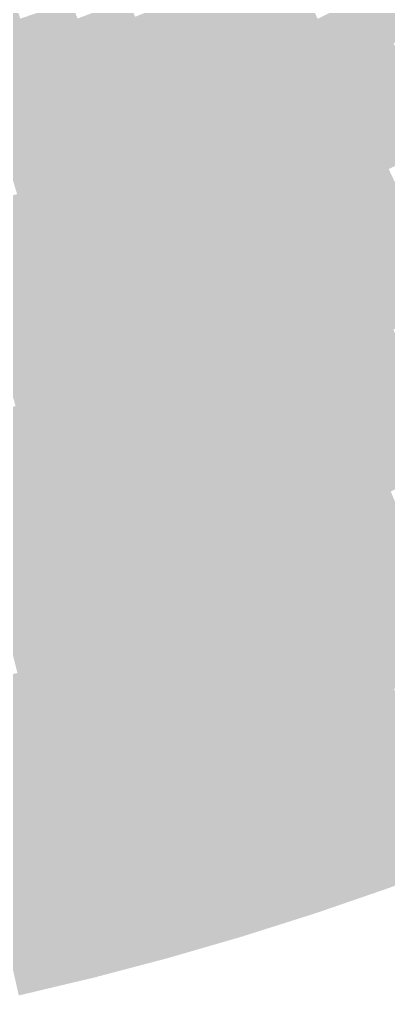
# Model space of a CAD drawing. Header units: inches. Extents: x -266 to 784, y -170 to 213.
# Drawn here: x 37.3 to 57.3, y -165.9 to -113 of the extents above; entities that cross this region are included whole.
import ezdxf

# ---------------------------------------------------------------- set-up
doc = ezdxf.new("R2010")
doc.units = ezdxf.units.IN
doc.header["$MEASUREMENT"] = 0

msp = doc.modelspace()

# ---------------------------------------------------------------- linework, layer by layer
at = {"color": 203, "true_color": 0xbf63c8}
msp.add_solid([(52.589276, -111.190683), (53.016832, -112.094672), (49.844682, -112.4478), (50.249923, -113.36201)], dxfattribs=at)
at = {"color": 203, "true_color": 0xb75dbb}
msp.add_solid([(59.395989, -111.122079), (59.867386, -112.004001), (56.651028, -112.546262), (57.100639, -113.439486)], dxfattribs=at)
at = {"color": 213, "true_color": 0xc46ad4}
msp.add_solid([(43.187404, -111.959136), (43.547299, -112.892129), (40.426782, -112.985288), (40.763672, -113.926832)], dxfattribs=at)
at = {"color": 213, "true_color": 0xc268d0}
msp.add_solid([(46.304695, -111.789423), (46.687379, -112.713303), (43.547299, -112.892129), (43.907194, -113.825121)], dxfattribs=at)
at = {"color": 213, "true_color": 0xc165cc}
msp.add_solid([(49.43944, -111.53359), (49.844682, -112.4478), (46.687379, -112.713303), (47.070062, -113.637183)], dxfattribs=at)
at = {"color": 203, "true_color": 0xb95fbf}
msp.add_solid([(56.201416, -111.653038), (56.651028, -112.546262), (53.444387, -112.998662), (53.871942, -113.902651)], dxfattribs=at)
at = {"color": 213, "true_color": 0xc66edd}
msp.add_solid([(37.014445, -112.044325), (37.328127, -112.993853), (34.253592, -112.91896), (34.543877, -113.8759)], dxfattribs=at)
at = {"color": 213, "true_color": 0xc56cd9}
msp.add_solid([(40.089893, -112.043744), (40.426782, -112.985288), (37.328127, -112.993853), (37.641809, -113.943382)], dxfattribs=at)
at = {"color": 203, "true_color": 0xbd63c8}
msp.add_solid([(49.844682, -112.4478), (50.249923, -113.36201), (47.070062, -113.637183), (47.452746, -114.561062)], dxfattribs=at)
at = {"color": 203, "true_color": 0xbb61c3}
msp.add_solid([(53.016832, -112.094672), (53.444387, -112.998662), (50.249923, -113.36201), (50.655164, -114.276219)], dxfattribs=at)
at = {"color": 203, "true_color": 0xb35bb6}
msp.add_solid([(59.867386, -112.004001), (60.338782, -112.885922), (57.100639, -113.439486), (57.55025, -114.332711)], dxfattribs=at)
at = {"color": 213, "true_color": 0xc26cd9}
msp.add_solid([(37.328127, -112.993853), (37.641809, -113.943382), (34.543877, -113.8759), (34.834161, -114.83284)], dxfattribs=at)
at = {"color": 213, "true_color": 0xc16ad4}
msp.add_solid([(40.426782, -112.985288), (40.763672, -113.926832), (37.641809, -113.943382), (37.955491, -114.89291)], dxfattribs=at)
at = {"color": 213, "true_color": 0xc068d0}
msp.add_solid([(43.547299, -112.892129), (43.907194, -113.825121), (40.763672, -113.926832), (41.100562, -114.868376)], dxfattribs=at)
at = {"color": 203, "true_color": 0xbe65cc}
msp.add_solid([(46.687379, -112.713303), (47.070062, -113.637183), (43.907194, -113.825121), (44.267089, -114.758114)], dxfattribs=at)
at = {"color": 203, "true_color": 0xb75fbf}
msp.add_solid([(53.444387, -112.998662), (53.871942, -113.902651), (50.655164, -114.276219), (51.060406, -115.190429)], dxfattribs=at)
at = {"color": 203, "true_color": 0xb55dbb}
msp.add_solid([(56.651028, -112.546262), (57.100639, -113.439486), (53.871942, -113.902651), (54.299497, -114.80664)], dxfattribs=at)
at = {"color": 203, "true_color": 0xb961c3}
msp.add_solid([(50.249923, -113.36201), (50.655164, -114.276219), (47.452746, -114.561062), (47.835429, -115.484942)], dxfattribs=at)
at = {"color": 203, "true_color": 0xb15bb6}
msp.add_solid([(57.100639, -113.439486), (57.55025, -114.332711), (54.299497, -114.80664), (54.727052, -115.71063)], dxfattribs=at)
at = {"color": 203, "true_color": 0xbf6ad4}
msp.add_solid([(37.641809, -113.943382), (37.955491, -114.89291), (34.834161, -114.83284), (35.124446, -115.789781)], dxfattribs=at)
at = {"color": 203, "true_color": 0xbd68d0}
msp.add_solid([(40.763672, -113.926832), (41.100562, -114.868376), (37.955491, -114.89291), (38.269172, -115.842438)], dxfattribs=at)
at = {"color": 203, "true_color": 0xbc65cc}
msp.add_solid([(43.907194, -113.825121), (44.267089, -114.758114), (41.100562, -114.868376), (41.437452, -115.80992)], dxfattribs=at)
at = {"color": 203, "true_color": 0xba63c8}
msp.add_solid([(47.070062, -113.637183), (47.452746, -114.561062), (44.267089, -114.758114), (44.626985, -115.691107)], dxfattribs=at)
at = {"color": 203, "true_color": 0xb35dbb}
msp.add_solid([(53.871942, -113.902651), (54.299497, -114.80664), (51.060406, -115.190429), (51.465647, -116.104639)], dxfattribs=at)
at = {"color": 203, "true_color": 0xb661c3}
msp.add_solid([(47.452746, -114.561062), (47.835429, -115.484942), (44.626985, -115.691107), (44.98688, -116.6241)], dxfattribs=at)
at = {"color": 203, "true_color": 0xb55fbf}
msp.add_solid([(50.655164, -114.276219), (51.060406, -115.190429), (47.835429, -115.484942), (48.218112, -116.408821)], dxfattribs=at)
at = {"color": 203, "true_color": 0xad59b2}
msp.add_solid([(57.55025, -114.332711), (57.999862, -115.225935), (54.727052, -115.71063), (55.154607, -116.614619)], dxfattribs=at)
at = {"color": 203, "true_color": 0xbb68d0}
msp.add_solid([(37.955491, -114.89291), (38.269172, -115.842438), (35.124446, -115.789781), (35.414731, -116.746721)], dxfattribs=at)
at = {"color": 203, "true_color": 0xb965cc}
msp.add_solid([(41.100562, -114.868376), (41.437452, -115.80992), (38.269172, -115.842438), (38.582854, -116.791966)], dxfattribs=at)
at = {"color": 203, "true_color": 0xb863c8}
msp.add_solid([(44.267089, -114.758114), (44.626985, -115.691107), (41.437452, -115.80992), (41.774342, -116.751464)], dxfattribs=at)
at = {"color": 203, "true_color": 0xaf5bb6}
msp.add_solid([(54.299497, -114.80664), (54.727052, -115.71063), (51.465647, -116.104639), (51.870888, -117.018849)], dxfattribs=at)
at = {"color": 203, "true_color": 0xb461c3}
msp.add_solid([(44.626985, -115.691107), (44.98688, -116.6241), (41.774342, -116.751464), (42.111232, -117.693008)], dxfattribs=at)
at = {"color": 203, "true_color": 0xb25fbf}
msp.add_solid([(47.835429, -115.484942), (48.218112, -116.408821), (44.98688, -116.6241), (45.346775, -117.557093)], dxfattribs=at)
at = {"color": 203, "true_color": 0xb05dbb}
msp.add_solid([(51.060406, -115.190429), (51.465647, -116.104639), (48.218112, -116.408821), (48.600796, -117.332701)], dxfattribs=at)
at = {"color": 215, "true_color": 0xa856ae}
msp.add_solid([(57.999862, -115.225935), (58.449473, -116.119159), (55.154607, -116.614619), (55.582162, -117.518608)], dxfattribs=at)
at = {"color": 203, "true_color": 0xb765cc}
msp.add_solid([(38.269172, -115.842438), (38.582854, -116.791966), (35.414731, -116.746721), (35.705015, -117.703661)], dxfattribs=at)
at = {"color": 203, "true_color": 0xb663c8}
msp.add_solid([(41.437452, -115.80992), (41.774342, -116.751464), (38.582854, -116.791966), (38.896536, -117.741494)], dxfattribs=at)
at = {"color": 203, "true_color": 0xac5bb6}
msp.add_solid([(51.465647, -116.104639), (51.870888, -117.018849), (48.600796, -117.332701), (48.983479, -118.25658)], dxfattribs=at)
at = {"color": 203, "true_color": 0xaa59b2}
msp.add_solid([(54.727052, -115.71063), (55.154607, -116.614619), (51.870888, -117.018849), (52.276129, -117.933058)], dxfattribs=at)
at = {"color": 215, "true_color": 0xa454aa}
msp.add_solid([(58.449473, -116.119159), (58.899084, -117.012383), (55.582162, -117.518608), (56.009717, -118.422597)], dxfattribs=at)
at = {"color": 203, "true_color": 0xb261c3}
msp.add_solid([(41.774342, -116.751464), (42.111232, -117.693008), (38.896536, -117.741494), (39.210218, -118.691023)], dxfattribs=at)
at = {"color": 203, "true_color": 0xb05fbf}
msp.add_solid([(44.98688, -116.6241), (45.346775, -117.557093), (42.111232, -117.693008), (42.448122, -118.634552)], dxfattribs=at)
at = {"color": 203, "true_color": 0xae5dbb}
msp.add_solid([(48.218112, -116.408821), (48.600796, -117.332701), (45.346775, -117.557093), (45.70667, -118.490085)], dxfattribs=at)
at = {"color": 215, "true_color": 0xa656ae}
msp.add_solid([(55.154607, -116.614619), (55.582162, -117.518608), (52.276129, -117.933058), (52.681371, -118.847268)], dxfattribs=at)
at = {"color": 203, "true_color": 0xb363c8}
msp.add_solid([(38.582854, -116.791966), (38.896536, -117.741494), (35.705015, -117.703661), (35.9953, -118.660602)], dxfattribs=at)
at = {"color": 203, "true_color": 0xa859b2}
msp.add_solid([(51.870888, -117.018849), (52.276129, -117.933058), (48.983479, -118.25658), (49.366163, -119.18046)], dxfattribs=at)
at = {"color": 215, "true_color": 0xa052a5}
msp.add_solid([(58.899084, -117.012383), (59.348695, -117.905608), (56.009717, -118.422597), (56.437272, -119.326587)], dxfattribs=at)
at = {"color": 203, "true_color": 0xaf61c3}
msp.add_solid([(38.896536, -117.741494), (39.210218, -118.691023), (35.9953, -118.660602), (36.285585, -119.617542)], dxfattribs=at)
at = {"color": 203, "true_color": 0xae5fbf}
msp.add_solid([(42.111232, -117.693008), (42.448122, -118.634552), (39.210218, -118.691023), (39.523899, -119.640551)], dxfattribs=at)
at = {"color": 203, "true_color": 0xac5dbb}
msp.add_solid([(45.346775, -117.557093), (45.70667, -118.490085), (42.448122, -118.634552), (42.785011, -119.576096)], dxfattribs=at)
at = {"color": 203, "true_color": 0xaa5bb6}
msp.add_solid([(48.600796, -117.332701), (48.983479, -118.25658), (45.70667, -118.490085), (46.066565, -119.423078)], dxfattribs=at)
at = {"color": 215, "true_color": 0xa254aa}
msp.add_solid([(55.582162, -117.518608), (56.009717, -118.422597), (52.681371, -118.847268), (53.086612, -119.761478)], dxfattribs=at)
at = {"color": 215, "true_color": 0xa659b2}
msp.add_solid([(48.983479, -118.25658), (49.366163, -119.18046), (46.066565, -119.423078), (46.42646, -120.356071)], dxfattribs=at)
at = {"color": 215, "true_color": 0xa456ae}
msp.add_solid([(52.276129, -117.933058), (52.681371, -118.847268), (49.366163, -119.18046), (49.748846, -120.104339)], dxfattribs=at)
at = {"color": 215, "true_color": 0x9c50a1}
msp.add_solid([(59.348695, -117.905608), (59.798307, -118.798832), (56.437272, -119.326587), (56.864827, -120.230576)], dxfattribs=at)
at = {"color": 203, "true_color": 0xab5fbf}
msp.add_solid([(39.210218, -118.691023), (39.523899, -119.640551), (36.285585, -119.617542), (36.575869, -120.574482)], dxfattribs=at)
at = {"color": 203, "true_color": 0xaa5dbb}
msp.add_solid([(42.448122, -118.634552), (42.785011, -119.576096), (39.523899, -119.640551), (39.837581, -120.590079)], dxfattribs=at)
at = {"color": 203, "true_color": 0xa85bb6}
msp.add_solid([(45.70667, -118.490085), (46.066565, -119.423078), (42.785011, -119.576096), (43.121901, -120.51764)], dxfattribs=at)
at = {"color": 215, "true_color": 0xa054aa}
msp.add_solid([(52.681371, -118.847268), (53.086612, -119.761478), (49.748846, -120.104339), (50.13153, -121.028219)], dxfattribs=at)
at = {"color": 215, "true_color": 0x9e52a5}
msp.add_solid([(56.009717, -118.422597), (56.437272, -119.326587), (53.086612, -119.761478), (53.491853, -120.675688)], dxfattribs=at)
at = {"color": 215, "true_color": 0x984e9d}
msp.add_solid([(59.798307, -118.798832), (60.247918, -119.692056), (56.864827, -120.230576), (57.292383, -121.134565)], dxfattribs=at)
at = {"color": 215, "true_color": 0xa256ae}
msp.add_solid([(49.366163, -119.18046), (49.748846, -120.104339), (46.42646, -120.356071), (46.786355, -121.289064)], dxfattribs=at)
at = {"color": 215, "true_color": 0x9a50a1}
msp.add_solid([(56.437272, -119.326587), (56.864827, -120.230576), (53.491853, -120.675688), (53.897095, -121.589898)], dxfattribs=at)
at = {"color": 203, "true_color": 0xa85dbb}
msp.add_solid([(39.523899, -119.640551), (39.837581, -120.590079), (36.575869, -120.574482), (36.866154, -121.531423)], dxfattribs=at)
at = {"color": 203, "true_color": 0xa65bb6}
msp.add_solid([(42.785011, -119.576096), (43.121901, -120.51764), (39.837581, -120.590079), (40.151263, -121.539607)], dxfattribs=at)
at = {"color": 215, "true_color": 0xa459b2}
msp.add_solid([(46.066565, -119.423078), (46.42646, -120.356071), (43.121901, -120.51764), (43.458791, -121.459184)], dxfattribs=at)
at = {"color": 215, "true_color": 0x9c52a5}
msp.add_solid([(53.086612, -119.761478), (53.491853, -120.675688), (50.13153, -121.028219), (50.514213, -121.952098)], dxfattribs=at)
at = {"color": 215, "true_color": 0xa056ae}
msp.add_solid([(46.42646, -120.356071), (46.786355, -121.289064), (43.458791, -121.459184), (43.795681, -122.400728)], dxfattribs=at)
at = {"color": 215, "true_color": 0x9e54aa}
msp.add_solid([(49.748846, -120.104339), (50.13153, -121.028219), (46.786355, -121.289064), (47.14625, -122.222057)], dxfattribs=at)
at = {"color": 215, "true_color": 0x964e9d}
msp.add_solid([(56.864827, -120.230576), (57.292383, -121.134565), (53.897095, -121.589898), (54.302336, -122.504107)], dxfattribs=at)
at = {"color": 193, "true_color": 0xa45bb6}
msp.add_solid([(39.837581, -120.590079), (40.151263, -121.539607), (36.866154, -121.531423), (37.156439, -122.488363)], dxfattribs=at)
at = {"color": 215, "true_color": 0xa259b2}
msp.add_solid([(43.121901, -120.51764), (43.458791, -121.459184), (40.151263, -121.539607), (40.464944, -122.489135)], dxfattribs=at)
at = {"color": 215, "true_color": 0x9850a1}
msp.add_solid([(53.491853, -120.675688), (53.897095, -121.589898), (50.514213, -121.952098), (50.896896, -122.875978)], dxfattribs=at)
at = {"color": 215, "true_color": 0x9e56ae}
msp.add_solid([(43.458791, -121.459184), (43.795681, -122.400728), (40.464944, -122.489135), (40.778626, -123.438663)], dxfattribs=at)
at = {"color": 215, "true_color": 0x9c54aa}
msp.add_solid([(46.786355, -121.289064), (47.14625, -122.222057), (43.795681, -122.400728), (44.132571, -123.342273)], dxfattribs=at)
at = {"color": 215, "true_color": 0x9a52a5}
msp.add_solid([(50.13153, -121.028219), (50.514213, -121.952098), (47.14625, -122.222057), (47.506145, -123.155049)], dxfattribs=at)
at = {"color": 215, "true_color": 0x924c99}
msp.add_solid([(57.292383, -121.134565), (57.719938, -122.038555), (54.302336, -122.504107), (54.707577, -123.418317)], dxfattribs=at)
at = {"color": 215, "true_color": 0xa059b2}
msp.add_solid([(40.151263, -121.539607), (40.464944, -122.489135), (37.156439, -122.488363), (37.446723, -123.445303)], dxfattribs=at)
at = {"color": 215, "true_color": 0x9650a1}
msp.add_solid([(50.514213, -121.952098), (50.896896, -122.875978), (47.506145, -123.155049), (47.86604, -124.088042)], dxfattribs=at)
at = {"color": 215, "true_color": 0x944e9d}
msp.add_solid([(53.897095, -121.589898), (54.302336, -122.504107), (50.896896, -122.875978), (51.27958, -123.799857)], dxfattribs=at)
at = {"color": 215, "true_color": 0x9e59b2}
msp.add_solid([(37.156439, -122.488363), (37.446723, -123.445303), (34.139233, -123.363336), (34.405946, -124.327112)], dxfattribs=at)
at = {"color": 215, "true_color": 0x9c56ae}
msp.add_solid([(40.464944, -122.489135), (40.778626, -123.438663), (37.446723, -123.445303), (37.737008, -124.402244)], dxfattribs=at)
at = {"color": 215, "true_color": 0x9a54aa}
msp.add_solid([(43.795681, -122.400728), (44.132571, -123.342273), (40.778626, -123.438663), (41.092308, -124.388192)], dxfattribs=at)
at = {"color": 215, "true_color": 0x9852a5}
msp.add_solid([(47.14625, -122.222057), (47.506145, -123.155049), (44.132571, -123.342273), (44.469461, -124.283817)], dxfattribs=at)
at = {"color": 215, "true_color": 0x904c99}
msp.add_solid([(54.302336, -122.504107), (54.707577, -123.418317), (51.27958, -123.799857), (51.662263, -124.723737)], dxfattribs=at)
at = {"color": 205, "true_color": 0x8e4a94}
msp.add_solid([(57.719938, -122.038555), (58.147493, -122.942544), (54.707577, -123.418317), (55.112819, -124.332527)], dxfattribs=at)
at = {"color": 215, "true_color": 0x924e9d}
msp.add_solid([(50.896896, -122.875978), (51.27958, -123.799857), (47.86604, -124.088042), (48.225935, -125.021035)], dxfattribs=at)
at = {"color": 205, "true_color": 0x8a4890}
msp.add_solid([(58.147493, -122.942544), (58.575048, -123.846533), (55.112819, -124.332527), (55.51806, -125.246737)], dxfattribs=at)
at = {"color": 215, "true_color": 0x9a56ae}
msp.add_solid([(37.446723, -123.445303), (37.737008, -124.402244), (34.405946, -124.327112), (34.672658, -125.290889)], dxfattribs=at)
at = {"color": 215, "true_color": 0x9854aa}
msp.add_solid([(40.778626, -123.438663), (41.092308, -124.388192), (37.737008, -124.402244), (38.027293, -125.359184)], dxfattribs=at)
at = {"color": 215, "true_color": 0x9652a5}
msp.add_solid([(44.132571, -123.342273), (44.469461, -124.283817), (41.092308, -124.388192), (41.40599, -125.33772)], dxfattribs=at)
at = {"color": 215, "true_color": 0x9450a1}
msp.add_solid([(47.506145, -123.155049), (47.86604, -124.088042), (44.469461, -124.283817), (44.80635, -125.225361)], dxfattribs=at)
at = {"color": 205, "true_color": 0x8c4a94}
msp.add_solid([(54.707577, -123.418317), (55.112819, -124.332527), (51.662263, -124.723737), (52.044947, -125.647616)], dxfattribs=at)
at = {"color": 215, "true_color": 0x914e9d}
msp.add_solid([(47.86604, -124.088042), (48.225935, -125.021035), (44.80635, -125.225361), (45.14324, -126.166905)], dxfattribs=at)
at = {"color": 205, "true_color": 0x8e4c99}
msp.add_solid([(51.27958, -123.799857), (51.662263, -124.723737), (48.225935, -125.021035), (48.58583, -125.954028)], dxfattribs=at)
at = {"color": 205, "true_color": 0x86458c}
msp.add_solid([(58.575048, -123.846533), (59.002603, -124.750522), (55.51806, -125.246737), (55.923301, -126.160946)], dxfattribs=at)
at = {"color": 215, "true_color": 0x9654aa}
msp.add_solid([(37.737008, -124.402244), (38.027293, -125.359184), (34.672658, -125.290889), (34.939371, -126.254665)], dxfattribs=at)
at = {"color": 215, "true_color": 0x9452a5}
msp.add_solid([(41.092308, -124.388192), (41.40599, -125.33772), (38.027293, -125.359184), (38.317577, -126.316124)], dxfattribs=at)
at = {"color": 215, "true_color": 0x9350a1}
msp.add_solid([(44.469461, -124.283817), (44.80635, -125.225361), (41.40599, -125.33772), (41.719671, -126.287248)], dxfattribs=at)
at = {"color": 205, "true_color": 0x884890}
msp.add_solid([(55.112819, -124.332527), (55.51806, -125.246737), (52.044947, -125.647616), (52.42763, -126.571496)], dxfattribs=at)
at = {"color": 205, "true_color": 0x8d4c99}
msp.add_solid([(48.225935, -125.021035), (48.58583, -125.954028), (45.14324, -126.166905), (45.48013, -127.108449)], dxfattribs=at)
at = {"color": 205, "true_color": 0x8a4a94}
msp.add_solid([(51.662263, -124.723737), (52.044947, -125.647616), (48.58583, -125.954028), (48.945725, -126.887021)], dxfattribs=at)
at = {"color": 217, "true_color": 0x824388}
msp.add_solid([(59.002603, -124.750522), (59.430158, -125.654512), (55.923301, -126.160946), (56.328543, -127.075156)], dxfattribs=at)
at = {"color": 215, "true_color": 0x9352a5}
msp.add_solid([(38.027293, -125.359184), (38.317577, -126.316124), (34.939371, -126.254665), (35.206084, -127.218441)], dxfattribs=at)
at = {"color": 215, "true_color": 0x9150a1}
msp.add_solid([(41.40599, -125.33772), (41.719671, -126.287248), (38.317577, -126.316124), (38.607862, -127.273065)], dxfattribs=at)
at = {"color": 205, "true_color": 0x8f4e9d}
msp.add_solid([(44.80635, -125.225361), (45.14324, -126.166905), (41.719671, -126.287248), (42.033353, -127.236776)], dxfattribs=at)
at = {"color": 205, "true_color": 0x864890}
msp.add_solid([(52.044947, -125.647616), (52.42763, -126.571496), (48.945725, -126.887021), (49.30562, -127.820013)], dxfattribs=at)
at = {"color": 205, "true_color": 0x84458c}
msp.add_solid([(55.51806, -125.246737), (55.923301, -126.160946), (52.42763, -126.571496), (52.810314, -127.495375)], dxfattribs=at)
at = {"color": 217, "true_color": 0x7e4183}
msp.add_solid([(59.430158, -125.654512), (59.857713, -126.558501), (56.328543, -127.075156), (56.733784, -127.989366)], dxfattribs=at)
at = {"color": 205, "true_color": 0x8b4c99}
msp.add_solid([(45.14324, -126.166905), (45.48013, -127.108449), (42.033353, -127.236776), (42.347035, -128.186304)], dxfattribs=at)
at = {"color": 205, "true_color": 0x894a94}
msp.add_solid([(48.58583, -125.954028), (48.945725, -126.887021), (45.48013, -127.108449), (45.81702, -128.049993)], dxfattribs=at)
at = {"color": 217, "true_color": 0x804388}
msp.add_solid([(55.923301, -126.160946), (56.328543, -127.075156), (52.810314, -127.495375), (53.192997, -128.419255)], dxfattribs=at)
at = {"color": 205, "true_color": 0x8f50a1}
msp.add_solid([(38.317577, -126.316124), (38.607862, -127.273065), (35.206084, -127.218441), (35.472797, -128.182217)], dxfattribs=at)
at = {"color": 205, "true_color": 0x8d4e9d}
msp.add_solid([(41.719671, -126.287248), (42.033353, -127.236776), (38.607862, -127.273065), (38.898147, -128.230005)], dxfattribs=at)
at = {"color": 217, "true_color": 0x82458c}
msp.add_solid([(52.42763, -126.571496), (52.810314, -127.495375), (49.30562, -127.820013), (49.665515, -128.753006)], dxfattribs=at)
at = {"color": 217, "true_color": 0x793f7f}
msp.add_solid([(59.857713, -126.558501), (60.285268, -127.46249), (56.733784, -127.989366), (57.139025, -128.903576)], dxfattribs=at)
at = {"color": 205, "true_color": 0x8b4e9d}
msp.add_solid([(38.607862, -127.273065), (38.898147, -128.230005), (35.472797, -128.182217), (35.739509, -129.145993)], dxfattribs=at)
at = {"color": 205, "true_color": 0x894c99}
msp.add_solid([(42.033353, -127.236776), (42.347035, -128.186304), (38.898147, -128.230005), (39.188431, -129.186945)], dxfattribs=at)
at = {"color": 205, "true_color": 0x874a94}
msp.add_solid([(45.48013, -127.108449), (45.81702, -128.049993), (42.347035, -128.186304), (42.660717, -129.135833)], dxfattribs=at)
at = {"color": 205, "true_color": 0x854890}
msp.add_solid([(48.945725, -126.887021), (49.30562, -127.820013), (45.81702, -128.049993), (46.15391, -128.991537)], dxfattribs=at)
at = {"color": 217, "true_color": 0x7c4183}
msp.add_solid([(56.328543, -127.075156), (56.733784, -127.989366), (53.192997, -128.419255), (53.575681, -129.343135)], dxfattribs=at)
at = {"color": 217, "true_color": 0x81458c}
msp.add_solid([(49.30562, -127.820013), (49.665515, -128.753006), (46.15391, -128.991537), (46.4908, -129.933081)], dxfattribs=at)
at = {"color": 217, "true_color": 0x7e4388}
msp.add_solid([(52.810314, -127.495375), (53.192997, -128.419255), (49.665515, -128.753006), (50.02541, -129.685999)], dxfattribs=at)
at = {"color": 207, "true_color": 0x753d7b}
msp.add_solid([(60.285268, -127.46249), (60.712823, -128.36648), (57.139025, -128.903576), (57.544267, -129.817785)], dxfattribs=at)
at = {"color": 205, "true_color": 0x874c99}
msp.add_solid([(38.898147, -128.230005), (39.188431, -129.186945), (35.739509, -129.145993), (36.006222, -130.109769)], dxfattribs=at)
at = {"color": 205, "true_color": 0x854a94}
msp.add_solid([(42.347035, -128.186304), (42.660717, -129.135833), (39.188431, -129.186945), (39.478716, -130.143886)], dxfattribs=at)
at = {"color": 205, "true_color": 0x834890}
msp.add_solid([(45.81702, -128.049993), (46.15391, -128.991537), (42.660717, -129.135833), (42.974398, -130.085361)], dxfattribs=at)
at = {"color": 217, "true_color": 0x783f7f}
msp.add_solid([(56.733784, -127.989366), (57.139025, -128.903576), (53.575681, -129.343135), (53.958364, -130.267014)], dxfattribs=at)
at = {"color": 217, "true_color": 0x7d4388}
msp.add_solid([(49.665515, -128.753006), (50.02541, -129.685999), (46.4908, -129.933081), (46.82769, -130.874625)], dxfattribs=at)
at = {"color": 217, "true_color": 0x7a4183}
msp.add_solid([(53.192997, -128.419255), (53.575681, -129.343135), (50.02541, -129.685999), (50.385305, -130.618992)], dxfattribs=at)
at = {"color": 207, "true_color": 0x743d7b}
msp.add_solid([(57.139025, -128.903576), (57.544267, -129.817785), (53.958364, -130.267014), (54.341047, -131.190894)], dxfattribs=at)
at = {"color": 205, "true_color": 0x834a94}
msp.add_solid([(39.188431, -129.186945), (39.478716, -130.143886), (36.006222, -130.109769), (36.272935, -131.073545)], dxfattribs=at)
at = {"color": 205, "true_color": 0x814890}
msp.add_solid([(42.660717, -129.135833), (42.974398, -130.085361), (39.478716, -130.143886), (39.769001, -131.100826)], dxfattribs=at)
at = {"color": 217, "true_color": 0x7f458c}
msp.add_solid([(46.15391, -128.991537), (46.4908, -129.933081), (42.974398, -130.085361), (43.28808, -131.034889)], dxfattribs=at)
at = {"color": 207, "true_color": 0x773f7f}
msp.add_solid([(53.575681, -129.343135), (53.958364, -130.267014), (50.385305, -130.618992), (50.7452, -131.551985)], dxfattribs=at)
at = {"color": 217, "true_color": 0x7b4388}
msp.add_solid([(46.4908, -129.933081), (46.82769, -130.874625), (43.28808, -131.034889), (43.601762, -131.984417)], dxfattribs=at)
at = {"color": 217, "true_color": 0x794183}
msp.add_solid([(50.02541, -129.685999), (50.385305, -130.618992), (46.82769, -130.874625), (47.164579, -131.816169)], dxfattribs=at)
at = {"color": 207, "true_color": 0x703b76}
msp.add_solid([(57.544267, -129.817785), (57.949508, -130.731995), (54.341047, -131.190894), (54.723731, -132.114773)], dxfattribs=at)
at = {"color": 205, "true_color": 0x804890}
msp.add_solid([(39.478716, -130.143886), (39.769001, -131.100826), (36.272935, -131.073545), (36.539648, -132.037321)], dxfattribs=at)
at = {"color": 217, "true_color": 0x7d458c}
msp.add_solid([(42.974398, -130.085361), (43.28808, -131.034889), (39.769001, -131.100826), (40.059285, -132.057766)], dxfattribs=at)
at = {"color": 207, "true_color": 0x733d7b}
msp.add_solid([(53.958364, -130.267014), (54.341047, -131.190894), (50.7452, -131.551985), (51.105095, -132.484977)], dxfattribs=at)
at = {"color": 207, "true_color": 0x774183}
msp.add_solid([(46.82769, -130.874625), (47.164579, -131.816169), (43.601762, -131.984417), (43.915444, -132.933945)], dxfattribs=at)
at = {"color": 207, "true_color": 0x753f7f}
msp.add_solid([(50.385305, -130.618992), (50.7452, -131.551985), (47.164579, -131.816169), (47.501469, -132.757713)], dxfattribs=at)
at = {"color": 207, "true_color": 0x6c3972}
msp.add_solid([(57.949508, -130.731995), (58.354749, -131.646205), (54.723731, -132.114773), (55.106414, -133.038653)], dxfattribs=at)
at = {"color": 217, "true_color": 0x7c458c}
msp.add_solid([(39.769001, -131.100826), (40.059285, -132.057766), (36.539648, -132.037321), (36.806361, -133.001097)], dxfattribs=at)
at = {"color": 217, "true_color": 0x7a4388}
msp.add_solid([(43.28808, -131.034889), (43.601762, -131.984417), (40.059285, -132.057766), (40.34957, -133.014707)], dxfattribs=at)
at = {"color": 207, "true_color": 0x6f3b76}
msp.add_solid([(54.341047, -131.190894), (54.723731, -132.114773), (51.105095, -132.484977), (51.46499, -133.41797)], dxfattribs=at)
at = {"color": 217, "true_color": 0x784388}
msp.add_solid([(40.059285, -132.057766), (40.34957, -133.014707), (36.806361, -133.001097), (37.073073, -133.964873)], dxfattribs=at)
at = {"color": 207, "true_color": 0x764183}
msp.add_solid([(43.601762, -131.984417), (43.915444, -132.933945), (40.34957, -133.014707), (40.639855, -133.971647)], dxfattribs=at)
at = {"color": 207, "true_color": 0x743f7f}
msp.add_solid([(47.164579, -131.816169), (47.501469, -132.757713), (43.915444, -132.933945), (44.229125, -133.883473)], dxfattribs=at)
at = {"color": 207, "true_color": 0x713d7b}
msp.add_solid([(50.7452, -131.551985), (51.105095, -132.484977), (47.501469, -132.757713), (47.838359, -133.699257)], dxfattribs=at)
at = {"color": 207, "true_color": 0x68366e}
msp.add_solid([(58.354749, -131.646205), (58.759991, -132.560415), (55.106414, -133.038653), (55.489098, -133.962532)], dxfattribs=at)
at = {"color": 207, "true_color": 0x6d3b76}
msp.add_solid([(51.105095, -132.484977), (51.46499, -133.41797), (47.838359, -133.699257), (48.175249, -134.640801)], dxfattribs=at)
at = {"color": 207, "true_color": 0x6b3972}
msp.add_solid([(54.723731, -132.114773), (55.106414, -133.038653), (51.46499, -133.41797), (51.824885, -134.350963)], dxfattribs=at)
at = {"color": 197, "true_color": 0x64346a}
msp.add_solid([(58.759991, -132.560415), (59.165232, -133.474624), (55.489098, -133.962532), (55.871781, -134.886412)], dxfattribs=at)
at = {"color": 207, "true_color": 0x744183}
msp.add_solid([(40.34957, -133.014707), (40.639855, -133.971647), (37.073073, -133.964873), (37.339786, -134.928649)], dxfattribs=at)
at = {"color": 207, "true_color": 0x723f7f}
msp.add_solid([(43.915444, -132.933945), (44.229125, -133.883473), (40.639855, -133.971647), (40.930139, -134.928587)], dxfattribs=at)
at = {"color": 207, "true_color": 0x703d7b}
msp.add_solid([(47.501469, -132.757713), (47.838359, -133.699257), (44.229125, -133.883473), (44.542807, -134.833002)], dxfattribs=at)
at = {"color": 197, "true_color": 0x67366e}
msp.add_solid([(55.106414, -133.038653), (55.489098, -133.962532), (51.824885, -134.350963), (52.18478, -135.283956)], dxfattribs=at)
at = {"color": 207, "true_color": 0x693972}
msp.add_solid([(51.46499, -133.41797), (51.824885, -134.350963), (48.175249, -134.640801), (48.512139, -135.582345)], dxfattribs=at)
at = {"color": 197, "true_color": 0x603265}
msp.add_solid([(59.165232, -133.474624), (59.570473, -134.388834), (55.871781, -134.886412), (56.254465, -135.810291)], dxfattribs=at)
at = {"color": 207, "true_color": 0x734183}
msp.add_solid([(37.073073, -133.964873), (37.339786, -134.928649), (33.774245, -134.834344), (34.017225, -135.804375)], dxfattribs=at)
at = {"color": 207, "true_color": 0x713f7f}
msp.add_solid([(40.639855, -133.971647), (40.930139, -134.928587), (37.339786, -134.928649), (37.606499, -135.892425)], dxfattribs=at)
at = {"color": 207, "true_color": 0x6e3d7b}
msp.add_solid([(44.229125, -133.883473), (44.542807, -134.833002), (40.930139, -134.928587), (41.220424, -135.885528)], dxfattribs=at)
at = {"color": 207, "true_color": 0x6c3b76}
msp.add_solid([(47.838359, -133.699257), (48.175249, -134.640801), (44.542807, -134.833002), (44.856489, -135.78253)], dxfattribs=at)
at = {"color": 197, "true_color": 0x63346a}
msp.add_solid([(55.489098, -133.962532), (55.871781, -134.886412), (52.18478, -135.283956), (52.544675, -136.216949)], dxfattribs=at)
at = {"color": 207, "true_color": 0x683972}
msp.add_solid([(48.175249, -134.640801), (48.512139, -135.582345), (44.856489, -135.78253), (45.170171, -136.732058)], dxfattribs=at)
at = {"color": 197, "true_color": 0x65366e}
msp.add_solid([(51.824885, -134.350963), (52.18478, -135.283956), (48.512139, -135.582345), (48.849029, -136.523889)], dxfattribs=at)
at = {"color": 219, "true_color": 0x5c3061}
msp.add_solid([(59.570473, -134.388834), (59.975714, -135.303044), (56.254465, -135.810291), (56.637148, -136.734171)], dxfattribs=at)
at = {"color": 207, "true_color": 0x6f3f7f}
msp.add_solid([(37.339786, -134.928649), (37.606499, -135.892425), (34.017225, -135.804375), (34.260205, -136.774407)], dxfattribs=at)
at = {"color": 207, "true_color": 0x6d3d7b}
msp.add_solid([(40.930139, -134.928587), (41.220424, -135.885528), (37.606499, -135.892425), (37.873212, -136.856201)], dxfattribs=at)
at = {"color": 207, "true_color": 0x6a3b76}
msp.add_solid([(44.542807, -134.833002), (44.856489, -135.78253), (41.220424, -135.885528), (41.510709, -136.842468)], dxfattribs=at)
at = {"color": 197, "true_color": 0x5f3265}
msp.add_solid([(55.871781, -134.886412), (56.254465, -135.810291), (52.544675, -136.216949), (52.90457, -137.149941)], dxfattribs=at)
at = {"color": 197, "true_color": 0x64366e}
msp.add_solid([(48.512139, -135.582345), (48.849029, -136.523889), (45.170171, -136.732058), (45.483852, -137.681586)], dxfattribs=at)
at = {"color": 197, "true_color": 0x61346a}
msp.add_solid([(52.18478, -135.283956), (52.544675, -136.216949), (48.849029, -136.523889), (49.185919, -137.465434)], dxfattribs=at)
at = {"color": 219, "true_color": 0x582e5d}
msp.add_solid([(59.975714, -135.303044), (60.380956, -136.217254), (56.637148, -136.734171), (57.019831, -137.65805)], dxfattribs=at)
at = {"color": 207, "true_color": 0x6b3d7b}
msp.add_solid([(37.606499, -135.892425), (37.873212, -136.856201), (34.260205, -136.774407), (34.503186, -137.744438)], dxfattribs=at)
at = {"color": 207, "true_color": 0x693b76}
msp.add_solid([(41.220424, -135.885528), (41.510709, -136.842468), (37.873212, -136.856201), (38.139924, -137.819977)], dxfattribs=at)
at = {"color": 197, "true_color": 0x663972}
msp.add_solid([(44.856489, -135.78253), (45.170171, -136.732058), (41.510709, -136.842468), (41.800994, -137.799408)], dxfattribs=at)
at = {"color": 197, "true_color": 0x5d3265}
msp.add_solid([(52.544675, -136.216949), (52.90457, -137.149941), (49.185919, -137.465434), (49.522808, -138.406978)], dxfattribs=at)
at = {"color": 219, "true_color": 0x5b3061}
msp.add_solid([(56.254465, -135.810291), (56.637148, -136.734171), (52.90457, -137.149941), (53.264465, -138.082934)], dxfattribs=at)
at = {"color": 219, "true_color": 0x542c59}
msp.add_solid([(60.380956, -136.217254), (60.786197, -137.131463), (57.019831, -137.65805), (57.402515, -138.58193)], dxfattribs=at)
at = {"color": 197, "true_color": 0x63366e}
msp.add_solid([(45.170171, -136.732058), (45.483852, -137.681586), (41.800994, -137.799408), (42.091278, -138.756349)], dxfattribs=at)
at = {"color": 197, "true_color": 0x60346a}
msp.add_solid([(48.849029, -136.523889), (49.185919, -137.465434), (45.483852, -137.681586), (45.797534, -138.631114)], dxfattribs=at)
at = {"color": 219, "true_color": 0x572e5d}
msp.add_solid([(56.637148, -136.734171), (57.019831, -137.65805), (53.264465, -138.082934), (53.62436, -139.015927)], dxfattribs=at)
at = {"color": 207, "true_color": 0x683b76}
msp.add_solid([(37.873212, -136.856201), (38.139924, -137.819977), (34.503186, -137.744438), (34.746166, -138.714469)], dxfattribs=at)
at = {"color": 197, "true_color": 0x653972}
msp.add_solid([(41.510709, -136.842468), (41.800994, -137.799408), (38.139924, -137.819977), (38.406637, -138.783753)], dxfattribs=at)
at = {"color": 219, "true_color": 0x593061}
msp.add_solid([(52.90457, -137.149941), (53.264465, -138.082934), (49.522808, -138.406978), (49.859698, -139.348522)], dxfattribs=at)
at = {"color": 197, "true_color": 0x643972}
msp.add_solid([(38.139924, -137.819977), (38.406637, -138.783753), (34.746166, -138.714469), (34.989146, -139.6845)], dxfattribs=at)
at = {"color": 197, "true_color": 0x61366e}
msp.add_solid([(41.800994, -137.799408), (42.091278, -138.756349), (38.406637, -138.783753), (38.67335, -139.74753)], dxfattribs=at)
at = {"color": 197, "true_color": 0x5f346a}
msp.add_solid([(45.483852, -137.681586), (45.797534, -138.631114), (42.091278, -138.756349), (42.381563, -139.713289)], dxfattribs=at)
at = {"color": 197, "true_color": 0x5c3265}
msp.add_solid([(49.185919, -137.465434), (49.522808, -138.406978), (45.797534, -138.631114), (46.111216, -139.580643)], dxfattribs=at)
at = {"color": 219, "true_color": 0x532c59}
msp.add_solid([(57.019831, -137.65805), (57.402515, -138.58193), (53.62436, -139.015927), (53.984255, -139.94892)], dxfattribs=at)
at = {"color": 219, "true_color": 0x583061}
msp.add_solid([(49.522808, -138.406978), (49.859698, -139.348522), (46.111216, -139.580643), (46.424898, -140.530171)], dxfattribs=at)
at = {"color": 219, "true_color": 0x562e5d}
msp.add_solid([(53.264465, -138.082934), (53.62436, -139.015927), (49.859698, -139.348522), (50.196588, -140.290066)], dxfattribs=at)
at = {"color": 197, "true_color": 0x60366e}
msp.add_solid([(38.406637, -138.783753), (38.67335, -139.74753), (34.989146, -139.6845), (35.232126, -140.654532)], dxfattribs=at)
at = {"color": 197, "true_color": 0x5e346a}
msp.add_solid([(42.091278, -138.756349), (42.381563, -139.713289), (38.67335, -139.74753), (38.940063, -140.711306)], dxfattribs=at)
at = {"color": 197, "true_color": 0x5b3265}
msp.add_solid([(45.797534, -138.631114), (46.111216, -139.580643), (42.381563, -139.713289), (42.671848, -140.670229)], dxfattribs=at)
at = {"color": 219, "true_color": 0x4f2a54}
msp.add_solid([(57.402515, -138.58193), (57.785198, -139.505809), (53.984255, -139.94892), (54.34415, -140.881913)], dxfattribs=at)
at = {"color": 219, "true_color": 0x542e5d}
msp.add_solid([(49.859698, -139.348522), (50.196588, -140.290066), (46.424898, -140.530171), (46.738579, -141.479699)], dxfattribs=at)
at = {"color": 219, "true_color": 0x522c59}
msp.add_solid([(53.62436, -139.015927), (53.984255, -139.94892), (50.196588, -140.290066), (50.533478, -141.23161)], dxfattribs=at)
at = {"color": 197, "true_color": 0x5c346a}
msp.add_solid([(38.67335, -139.74753), (38.940063, -140.711306), (35.232126, -140.654532), (35.475106, -141.624563)], dxfattribs=at)
at = {"color": 197, "true_color": 0x5a3265}
msp.add_solid([(42.381563, -139.713289), (42.671848, -140.670229), (38.940063, -140.711306), (39.206775, -141.675082)], dxfattribs=at)
at = {"color": 219, "true_color": 0x573061}
msp.add_solid([(46.111216, -139.580643), (46.424898, -140.530171), (42.671848, -140.670229), (42.962132, -141.62717)], dxfattribs=at)
at = {"color": 219, "true_color": 0x4e2a54}
msp.add_solid([(53.984255, -139.94892), (54.34415, -140.881913), (50.533478, -141.23161), (50.870368, -142.173154)], dxfattribs=at)
at = {"color": 219, "true_color": 0x4b2850}
msp.add_solid([(57.785198, -139.505809), (58.167882, -140.429689), (54.34415, -140.881913), (54.704046, -141.814905)], dxfattribs=at)
at = {"color": 219, "true_color": 0x512c59}
msp.add_solid([(50.196588, -140.290066), (50.533478, -141.23161), (46.738579, -141.479699), (47.052261, -142.429227)], dxfattribs=at)
at = {"color": 209, "true_color": 0x47254c}
msp.add_solid([(58.167882, -140.429689), (58.550565, -141.353568), (54.704046, -141.814905), (55.063941, -142.747898)], dxfattribs=at)
at = {"color": 197, "true_color": 0x593265}
msp.add_solid([(38.940063, -140.711306), (39.206775, -141.675082), (35.475106, -141.624563), (35.718086, -142.594594)], dxfattribs=at)
at = {"color": 219, "true_color": 0x563061}
msp.add_solid([(42.671848, -140.670229), (42.962132, -141.62717), (39.206775, -141.675082), (39.473488, -142.638858)], dxfattribs=at)
at = {"color": 219, "true_color": 0x532e5d}
msp.add_solid([(46.424898, -140.530171), (46.738579, -141.479699), (42.962132, -141.62717), (43.252417, -142.58411)], dxfattribs=at)
at = {"color": 219, "true_color": 0x4a2850}
msp.add_solid([(54.34415, -140.881913), (54.704046, -141.814905), (50.870368, -142.173154), (51.207258, -143.114698)], dxfattribs=at)
at = {"color": 219, "true_color": 0x4f2c59}
msp.add_solid([(46.738579, -141.479699), (47.052261, -142.429227), (43.252417, -142.58411), (43.542702, -143.54105)], dxfattribs=at)
at = {"color": 219, "true_color": 0x4d2a54}
msp.add_solid([(50.533478, -141.23161), (50.870368, -142.173154), (47.052261, -142.429227), (47.365943, -143.378755)], dxfattribs=at)
at = {"color": 209, "true_color": 0x432348}
msp.add_solid([(58.550565, -141.353568), (58.933249, -142.277448), (55.063941, -142.747898), (55.423836, -143.680891)], dxfattribs=at)
at = {"color": 219, "true_color": 0x553061}
msp.add_solid([(39.206775, -141.675082), (39.473488, -142.638858), (35.718086, -142.594594), (35.961067, -143.564625)], dxfattribs=at)
at = {"color": 219, "true_color": 0x522e5d}
msp.add_solid([(42.962132, -141.62717), (43.252417, -142.58411), (39.473488, -142.638858), (39.740201, -143.602634)], dxfattribs=at)
at = {"color": 209, "true_color": 0x46254c}
msp.add_solid([(54.704046, -141.814905), (55.063941, -142.747898), (51.207258, -143.114698), (51.544148, -144.056242)], dxfattribs=at)
at = {"color": 219, "true_color": 0x512e5d}
msp.add_solid([(39.473488, -142.638858), (39.740201, -143.602634), (35.961067, -143.564625), (36.204047, -144.534657)], dxfattribs=at)
at = {"color": 219, "true_color": 0x4e2c59}
msp.add_solid([(43.252417, -142.58411), (43.542702, -143.54105), (39.740201, -143.602634), (40.006914, -144.56641)], dxfattribs=at)
at = {"color": 219, "true_color": 0x4c2a54}
msp.add_solid([(47.052261, -142.429227), (47.365943, -143.378755), (43.542702, -143.54105), (43.832986, -144.497991)], dxfattribs=at)
at = {"color": 219, "true_color": 0x492850}
msp.add_solid([(50.870368, -142.173154), (51.207258, -143.114698), (47.365943, -143.378755), (47.679625, -144.328283)], dxfattribs=at)
at = {"color": 209, "true_color": 0x3f2143}
msp.add_solid([(58.933249, -142.277448), (59.315932, -143.201328), (55.423836, -143.680891), (55.783731, -144.613884)], dxfattribs=at)
at = {"color": 209, "true_color": 0x45254c}
msp.add_solid([(51.207258, -143.114698), (51.544148, -144.056242), (47.679625, -144.328283), (47.993306, -145.277812)], dxfattribs=at)
at = {"color": 209, "true_color": 0x422348}
msp.add_solid([(55.063941, -142.747898), (55.423836, -143.680891), (51.544148, -144.056242), (51.881037, -144.997786)], dxfattribs=at)
at = {"color": 219, "true_color": 0x4d2c59}
msp.add_solid([(39.740201, -143.602634), (40.006914, -144.56641), (36.204047, -144.534657), (36.447027, -145.504688)], dxfattribs=at)
at = {"color": 219, "true_color": 0x4b2a54}
msp.add_solid([(43.542702, -143.54105), (43.832986, -144.497991), (40.006914, -144.56641), (40.273626, -145.530186)], dxfattribs=at)
at = {"color": 219, "true_color": 0x482850}
msp.add_solid([(47.365943, -143.378755), (47.679625, -144.328283), (43.832986, -144.497991), (44.123271, -145.454931)], dxfattribs=at)
at = {"color": 209, "true_color": 0x3e2143}
msp.add_solid([(55.423836, -143.680891), (55.783731, -144.613884), (51.881037, -144.997786), (52.217927, -145.93933)], dxfattribs=at)
at = {"color": 199, "true_color": 0x3b1f3f}
msp.add_solid([(59.315932, -143.201328), (59.698615, -144.125207), (55.783731, -144.613884), (56.143626, -145.546877)], dxfattribs=at)
at = {"color": 209, "true_color": 0x412348}
msp.add_solid([(51.544148, -144.056242), (51.881037, -144.997786), (47.993306, -145.277812), (48.306988, -146.22734)], dxfattribs=at)
at = {"color": 199, "true_color": 0x371d3b}
msp.add_solid([(59.698615, -144.125207), (60.081299, -145.049087), (56.143626, -145.546877), (56.503521, -146.479869)], dxfattribs=at)
at = {"color": 219, "true_color": 0x4a2a54}
msp.add_solid([(40.006914, -144.56641), (40.273626, -145.530186), (36.447027, -145.504688), (36.690007, -146.474719)], dxfattribs=at)
at = {"color": 209, "true_color": 0x472850}
msp.add_solid([(43.832986, -144.497991), (44.123271, -145.454931), (40.273626, -145.530186), (40.540339, -146.493962)], dxfattribs=at)
at = {"color": 209, "true_color": 0x44254c}
msp.add_solid([(47.679625, -144.328283), (47.993306, -145.277812), (44.123271, -145.454931), (44.413556, -146.411871)], dxfattribs=at)
at = {"color": 199, "true_color": 0x3a1f3f}
msp.add_solid([(55.783731, -144.613884), (56.143626, -145.546877), (52.217927, -145.93933), (52.554817, -146.880874)], dxfattribs=at)
at = {"color": 209, "true_color": 0x402348}
msp.add_solid([(47.993306, -145.277812), (48.306988, -146.22734), (44.413556, -146.411871), (44.70384, -147.368812)], dxfattribs=at)
at = {"color": 199, "true_color": 0x3d2143}
msp.add_solid([(51.881037, -144.997786), (52.217927, -145.93933), (48.306988, -146.22734), (48.62067, -147.176868)], dxfattribs=at)
at = {"color": 250, "true_color": 0x331b36}
msp.add_solid([(60.081299, -145.049087), (60.463982, -145.972966), (56.503521, -146.479869), (56.863416, -147.412862)], dxfattribs=at)
at = {"color": 209, "true_color": 0x462850}
msp.add_solid([(40.273626, -145.530186), (40.540339, -146.493962), (36.690007, -146.474719), (36.932987, -147.44475)], dxfattribs=at)
at = {"color": 209, "true_color": 0x43254c}
msp.add_solid([(44.123271, -145.454931), (44.413556, -146.411871), (40.540339, -146.493962), (40.807052, -147.457738)], dxfattribs=at)
at = {"color": 199, "true_color": 0x361d3b}
msp.add_solid([(56.143626, -145.546877), (56.503521, -146.479869), (52.554817, -146.880874), (52.891707, -147.822418)], dxfattribs=at)
at = {"color": 199, "true_color": 0x3c2143}
for points in [[(48.306988, -146.22734), (48.62067, -147.176868), (44.70384, -147.368812), (44.994125, -148.325752)], [(44.70384, -147.368812), (44.994125, -148.325752), (41.073765, -148.421514), (41.340477, -149.38529)]]:
    msp.add_solid(points, dxfattribs=at)
at = {"color": 199, "true_color": 0x391f3f}
msp.add_solid([(52.217927, -145.93933), (52.554817, -146.880874), (48.62067, -147.176868), (48.934351, -148.126396)], dxfattribs=at)
at = {"color": 250, "true_color": 0x2f1932}
msp.add_solid([(60.463982, -145.972966), (60.846666, -146.896846), (56.863416, -147.412862), (57.223311, -148.345855)], dxfattribs=at)
at = {"color": 209, "true_color": 0x42254c}
msp.add_solid([(40.540339, -146.493962), (40.807052, -147.457738), (36.932987, -147.44475), (37.175968, -148.414782)], dxfattribs=at)
at = {"color": 209, "true_color": 0x3f2348}
msp.add_solid([(44.413556, -146.411871), (44.70384, -147.368812), (40.807052, -147.457738), (41.073765, -148.421514)], dxfattribs=at)
at = {"color": 250, "true_color": 0x321b36}
msp.add_solid([(56.503521, -146.479869), (56.863416, -147.412862), (52.891707, -147.822418), (53.228597, -148.763962)], dxfattribs=at)
at = {"color": 199, "true_color": 0x381f3f}
for points in [[(48.62067, -147.176868), (48.934351, -148.126396), (44.994125, -148.325752), (45.28441, -149.282692)], [(44.994125, -148.325752), (45.28441, -149.282692), (41.340477, -149.38529), (41.60719, -150.349066)]]:
    msp.add_solid(points, dxfattribs=at)
at = {"color": 199, "true_color": 0x351d3b}
for points in [[(52.554817, -146.880874), (52.891707, -147.822418), (48.934351, -148.126396), (49.248033, -149.075924)], [(48.934351, -148.126396), (49.248033, -149.075924), (45.28441, -149.282692), (45.574694, -150.239633)]]:
    msp.add_solid(points, dxfattribs=at)
at = {"color": 250, "true_color": 0x2b162e}
msp.add_solid([(60.846666, -146.896846), (61.229349, -147.820725), (57.223311, -148.345855), (57.583206, -149.278848)], dxfattribs=at)
at = {"color": 209, "true_color": 0x3e2348}
for points in [[(40.807052, -147.457738), (41.073765, -148.421514), (37.175968, -148.414782), (37.418948, -149.384813)], [(37.175968, -148.414782), (37.418948, -149.384813), (33.52249, -149.282426), (33.741591, -150.258128)]]:
    msp.add_solid(points, dxfattribs=at)
at = {"color": 250, "true_color": 0x311b36}
for points in [[(52.891707, -147.822418), (53.228597, -148.763962), (49.248033, -149.075924), (49.561715, -150.025453)], [(49.248033, -149.075924), (49.561715, -150.025453), (45.574694, -150.239633), (45.864979, -151.196573)]]:
    msp.add_solid(points, dxfattribs=at)
at = {"color": 250, "true_color": 0x2e1932}
for points in [[(56.863416, -147.412862), (57.223311, -148.345855), (53.228597, -148.763962), (53.565487, -149.705506)], [(53.228597, -148.763962), (53.565487, -149.705506), (49.561715, -150.025453), (49.875397, -150.974981)]]:
    msp.add_solid(points, dxfattribs=at)
at = {"color": 199, "true_color": 0x3b2143}
msp.add_solid([(41.073765, -148.421514), (41.340477, -149.38529), (37.418948, -149.384813), (37.661928, -150.354844)], dxfattribs=at)
at = {"color": 250, "true_color": 0x2a162e}
for points in [[(57.223311, -148.345855), (57.583206, -149.278848), (53.565487, -149.705506), (53.902377, -150.64705)], [(53.565487, -149.705506), (53.902377, -150.64705), (49.875397, -150.974981), (50.189078, -151.924509)]]:
    msp.add_solid(points, dxfattribs=at)
at = {"color": 199, "true_color": 0x3a2143}
msp.add_solid([(37.418948, -149.384813), (37.661928, -150.354844), (33.741591, -150.258128), (33.960692, -151.23383)], dxfattribs=at)
at = {"color": 199, "true_color": 0x371f3f}
msp.add_solid([(41.340477, -149.38529), (41.60719, -150.349066), (37.661928, -150.354844), (37.904908, -151.324876)], dxfattribs=at)
at = {"color": 189, "true_color": 0x341d3b}
msp.add_solid([(45.28441, -149.282692), (45.574694, -150.239633), (41.60719, -150.349066), (41.873903, -151.312842)], dxfattribs=at)
at = {"color": 250, "true_color": 0x26142a}
for points in [[(57.583206, -149.278848), (57.943101, -150.211841), (53.902377, -150.64705), (54.239266, -151.588595)], [(53.902377, -150.64705), (54.239266, -151.588595), (50.189078, -151.924509), (50.50276, -152.874037)]]:
    msp.add_solid(points, dxfattribs=at)
at = {"color": 250, "true_color": 0x2d1932}
msp.add_solid([(49.561715, -150.025453), (49.875397, -150.974981), (45.864979, -151.196573), (46.155264, -152.153513)], dxfattribs=at)
at = {"color": 199, "true_color": 0x361f3f}
msp.add_solid([(37.661928, -150.354844), (37.904908, -151.324876), (33.960692, -151.23383), (34.179793, -152.209532)], dxfattribs=at)
at = {"color": 189, "true_color": 0x331d3b}
for points in [[(41.60719, -150.349066), (41.873903, -151.312842), (37.904908, -151.324876), (38.147888, -152.294907)], [(37.904908, -151.324876), (38.147888, -152.294907), (34.179793, -152.209532), (34.398895, -153.185234)]]:
    msp.add_solid(points, dxfattribs=at)
at = {"color": 250, "true_color": 0x301b36}
for points in [[(45.574694, -150.239633), (45.864979, -151.196573), (41.873903, -151.312842), (42.140616, -152.276618)], [(41.873903, -151.312842), (42.140616, -152.276618), (38.147888, -152.294907), (38.390868, -153.264938)]]:
    msp.add_solid(points, dxfattribs=at)
at = {"color": 250, "true_color": 0x221225}
for points in [[(57.943101, -150.211841), (58.302996, -151.144833), (54.239266, -151.588595), (54.576156, -152.530139)], [(54.239266, -151.588595), (54.576156, -152.530139), (50.50276, -152.874037), (50.816442, -153.823565)]]:
    msp.add_solid(points, dxfattribs=at)
at = {"color": 250, "true_color": 0x29162e}
for points in [[(49.875397, -150.974981), (50.189078, -151.924509), (46.155264, -152.153513), (46.445548, -153.110454)], [(46.155264, -152.153513), (46.445548, -153.110454), (42.407328, -153.240394), (42.674041, -154.204171)]]:
    msp.add_solid(points, dxfattribs=at)
at = {"color": 250, "true_color": 0x2c1932}
for points in [[(45.864979, -151.196573), (46.155264, -152.153513), (42.140616, -152.276618), (42.407328, -153.240394)], [(42.140616, -152.276618), (42.407328, -153.240394), (38.390868, -153.264938), (38.633849, -154.234969)]]:
    msp.add_solid(points, dxfattribs=at)
at = {"color": 250, "true_color": 0x1e1021}
for points in [[(58.302996, -151.144833), (58.662891, -152.077826), (54.576156, -152.530139), (54.913046, -153.471683)], [(54.576156, -152.530139), (54.913046, -153.471683), (50.816442, -153.823565), (51.130124, -154.773093)], [(50.816442, -153.823565), (51.130124, -154.773093), (47.026118, -155.024334), (47.316402, -155.981275)]]:
    msp.add_solid(points, dxfattribs=at)
at = {"color": 250, "true_color": 0x25142a}
for points in [[(50.189078, -151.924509), (50.50276, -152.874037), (46.445548, -153.110454), (46.735833, -154.067394)], [(46.445548, -153.110454), (46.735833, -154.067394), (42.674041, -154.204171), (42.940754, -155.167947)]]:
    msp.add_solid(points, dxfattribs=at)
at = {"color": 250, "true_color": 0x1b0e1d}
msp.add_solid([(58.662891, -152.077826), (59.022786, -153.010819), (54.913046, -153.471683), (55.249936, -154.413227)], dxfattribs=at)
at = {"color": 250, "true_color": 0x2f1b36}
msp.add_solid([(38.147888, -152.294907), (38.390868, -153.264938), (34.398895, -153.185234), (34.617996, -154.160937)], dxfattribs=at)
at = {"color": 250, "true_color": 0x211225}
for points in [[(50.50276, -152.874037), (50.816442, -153.823565), (46.735833, -154.067394), (47.026118, -155.024334)], [(46.735833, -154.067394), (47.026118, -155.024334), (42.940754, -155.167947), (43.207467, -156.131723)], [(42.940754, -155.167947), (43.207467, -156.131723), (39.119809, -156.175032), (39.362789, -157.145063)]]:
    msp.add_solid(points, dxfattribs=at)
at = {"color": 188, "true_color": 0x170c19}
msp.add_solid([(59.022786, -153.010819), (59.382681, -153.943812), (55.249936, -154.413227), (55.586826, -155.354771)], dxfattribs=at)
at = {"color": 250, "true_color": 0x2b1932}
msp.add_solid([(38.390868, -153.264938), (38.633849, -154.234969), (34.617996, -154.160937), (34.837097, -155.136639)], dxfattribs=at)
at = {"color": 250, "true_color": 0x28162e}
for points in [[(42.407328, -153.240394), (42.674041, -154.204171), (38.633849, -154.234969), (38.876829, -155.205001)], [(38.633849, -154.234969), (38.876829, -155.205001), (34.837097, -155.136639), (35.056198, -156.112341)]]:
    msp.add_solid(points, dxfattribs=at)
at = {"color": 188, "true_color": 0x1a0e1d}
for points in [[(54.913046, -153.471683), (55.249936, -154.413227), (51.130124, -154.773093), (51.443805, -155.722622)], [(51.130124, -154.773093), (51.443805, -155.722622), (47.316402, -155.981275), (47.606687, -156.938215)]]:
    msp.add_solid(points, dxfattribs=at)
at = {"color": 250, "true_color": 0x24142a}
for points in [[(42.674041, -154.204171), (42.940754, -155.167947), (38.876829, -155.205001), (39.119809, -156.175032)], [(38.876829, -155.205001), (39.119809, -156.175032), (35.056198, -156.112341), (35.2753, -157.088043)]]:
    msp.add_solid(points, dxfattribs=at)
at = {"color": 188, "true_color": 0x130a14}
msp.add_solid([(59.382681, -153.943812), (59.742576, -154.876805), (55.586826, -155.354771), (55.923716, -156.296315)], dxfattribs=at)
at = {"color": 188, "true_color": 0x160c19}
for points in [[(55.249936, -154.413227), (55.586826, -155.354771), (51.443805, -155.722622), (51.757487, -156.67215)], [(51.443805, -155.722622), (51.757487, -156.67215), (47.606687, -156.938215), (47.896972, -157.895155)], [(47.606687, -156.938215), (47.896972, -157.895155), (43.740892, -158.059275), (44.007605, -159.023051)]]:
    msp.add_solid(points, dxfattribs=at)
at = {"color": 250, "true_color": 0x1d1021}
for points in [[(47.026118, -155.024334), (47.316402, -155.981275), (43.207467, -156.131723), (43.474179, -157.095499)], [(43.207467, -156.131723), (43.474179, -157.095499), (39.362789, -157.145063), (39.605769, -158.115094)]]:
    msp.add_solid(points, dxfattribs=at)
at = {"color": 188, "true_color": 0x0f0810}
for points in [[(59.742576, -154.876805), (60.102471, -155.809797), (55.923716, -156.296315), (56.260605, -157.237859)], [(55.923716, -156.296315), (56.260605, -157.237859), (52.071169, -157.621678), (52.384851, -158.571206)]]:
    msp.add_solid(points, dxfattribs=at)
at = {"color": 188, "true_color": 0x120a14}
for points in [[(55.586826, -155.354771), (55.923716, -156.296315), (51.757487, -156.67215), (52.071169, -157.621678)], [(51.757487, -156.67215), (52.071169, -157.621678), (47.896972, -157.895155), (48.187256, -158.852096)], [(47.896972, -157.895155), (48.187256, -158.852096), (44.007605, -159.023051), (44.274318, -159.986827)], [(44.007605, -159.023051), (44.274318, -159.986827), (40.09173, -160.055157), (40.33471, -161.025188)]]:
    msp.add_solid(points, dxfattribs=at)
at = {"color": 188, "true_color": 0x0b050c}
for points in [[(60.102471, -155.809797), (60.462366, -156.74279), (56.260605, -157.237859), (56.597495, -158.179403)], [(56.260605, -157.237859), (56.597495, -158.179403), (52.384851, -158.571206), (52.698532, -159.520734)]]:
    msp.add_solid(points, dxfattribs=at)
at = {"color": 250, "true_color": 0x201225}
msp.add_solid([(39.119809, -156.175032), (39.362789, -157.145063), (35.2753, -157.088043), (35.494401, -158.063745)], dxfattribs=at)
at = {"color": 188, "true_color": 0x190e1d}
for points in [[(47.316402, -155.981275), (47.606687, -156.938215), (43.474179, -157.095499), (43.740892, -158.059275)], [(43.474179, -157.095499), (43.740892, -158.059275), (39.605769, -158.115094), (39.848749, -159.085126)], [(39.605769, -158.115094), (39.848749, -159.085126), (35.713502, -159.039447), (35.932603, -160.015149)]]:
    msp.add_solid(points, dxfattribs=at)
at = {"color": 178, "true_color": 0x070308}
for points in [[(60.462366, -156.74279), (60.822261, -157.675783), (56.597495, -158.179403), (56.934385, -159.120947)], [(56.597495, -158.179403), (56.934385, -159.120947), (52.698532, -159.520734), (53.012214, -160.470263)], [(52.698532, -159.520734), (53.012214, -160.470263), (48.767826, -160.765976), (49.05811, -161.722917)], [(48.767826, -160.765976), (49.05811, -161.722917), (44.807743, -161.914379), (45.074456, -162.878155)]]:
    msp.add_solid(points, dxfattribs=at)
at = {"color": 250, "true_color": 0x1c1021}
msp.add_solid([(39.362789, -157.145063), (39.605769, -158.115094), (35.494401, -158.063745), (35.713502, -159.039447)], dxfattribs=at)
at = {"color": 188, "true_color": 0x0e0810}
for points in [[(52.071169, -157.621678), (52.384851, -158.571206), (48.187256, -158.852096), (48.477541, -159.809036)], [(48.187256, -158.852096), (48.477541, -159.809036), (44.274318, -159.986827), (44.54103, -160.950603)], [(44.274318, -159.986827), (44.54103, -160.950603), (40.33471, -161.025188), (40.57769, -161.995219)], [(40.33471, -161.025188), (40.57769, -161.995219), (36.370806, -161.966554), (36.589907, -162.942256)]]:
    msp.add_solid(points, dxfattribs=at)
at = {"color": 18, "true_color": 0x030103}
for points in [[(60.822261, -157.675783), (61.182156, -158.608776), (56.934385, -159.120947), (57.271275, -160.062491)], [(56.934385, -159.120947), (57.271275, -160.062491), (53.012214, -160.470263), (53.325896, -161.419791)], [(53.012214, -160.470263), (53.325896, -161.419791), (49.05811, -161.722917), (49.348395, -162.679857)], [(49.05811, -161.722917), (49.348395, -162.679857), (45.074456, -162.878155), (45.341169, -163.841931)], [(45.074456, -162.878155), (45.341169, -163.841931), (41.06365, -163.935282), (41.306631, -164.905313)], [(41.06365, -163.935282), (41.306631, -164.905313), (37.02811, -164.89366), (37.247211, -165.869362)]]:
    msp.add_solid(points, dxfattribs=at)
at = {"color": 188, "true_color": 0x150c19}
for points in [[(43.740892, -158.059275), (44.007605, -159.023051), (39.848749, -159.085126), (40.09173, -160.055157)], [(39.848749, -159.085126), (40.09173, -160.055157), (35.932603, -160.015149), (36.151705, -160.990851)]]:
    msp.add_solid(points, dxfattribs=at)
at = {"color": 188, "true_color": 0x0a050c}
for points in [[(52.384851, -158.571206), (52.698532, -159.520734), (48.477541, -159.809036), (48.767826, -160.765976)], [(48.477541, -159.809036), (48.767826, -160.765976), (44.54103, -160.950603), (44.807743, -161.914379)], [(44.54103, -160.950603), (44.807743, -161.914379), (40.57769, -161.995219), (40.82067, -162.965251)], [(40.57769, -161.995219), (40.82067, -162.965251), (36.589907, -162.942256), (36.809008, -163.917958)]]:
    msp.add_solid(points, dxfattribs=at)
at = {"color": 188, "true_color": 0x110a14}
msp.add_solid([(40.09173, -160.055157), (40.33471, -161.025188), (36.151705, -160.990851), (36.370806, -161.966554)], dxfattribs=at)
at = {"color": 178, "true_color": 0x060308}
for points in [[(44.807743, -161.914379), (45.074456, -162.878155), (40.82067, -162.965251), (41.06365, -163.935282)], [(40.82067, -162.965251), (41.06365, -163.935282), (36.809008, -163.917958), (37.02811, -164.89366)]]:
    msp.add_solid(points, dxfattribs=at)

doc.saveas('drawing.dxf')
